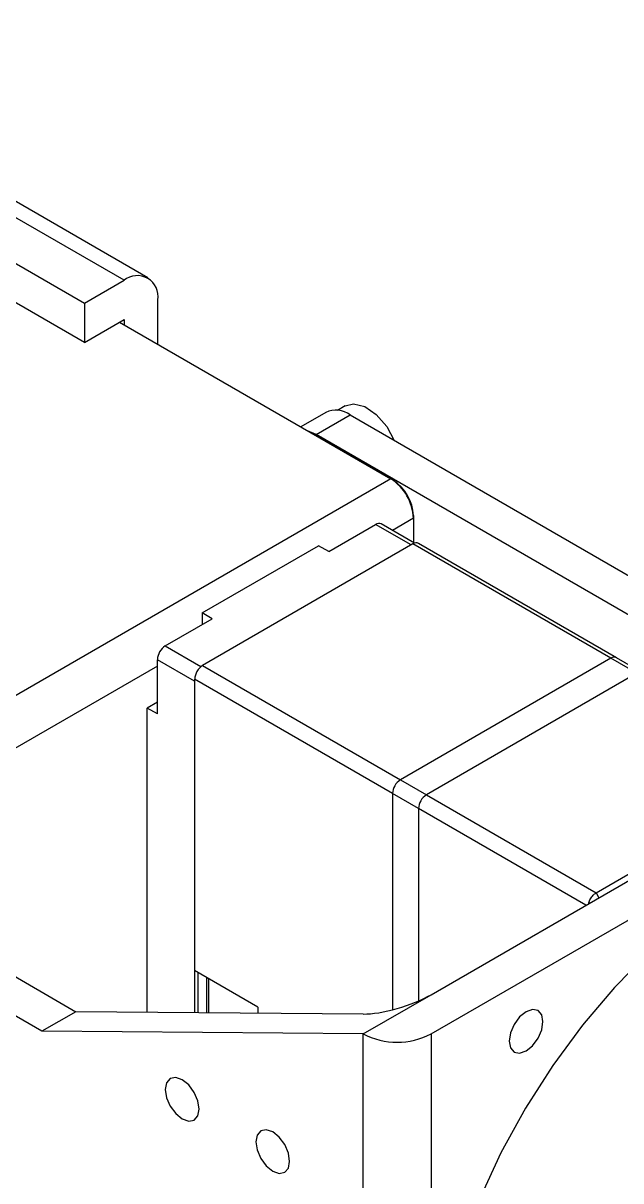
# Model space of a CAD drawing. Header units: millimetres. Extents: x 1258 to 2922, y -135 to 1239.
# Drawn here: x 1389.69 to 1408.38, y 1201.63 to 1237.8 of the extents above; entities that cross this region are included whole.
import ezdxf

# ---------------------------------------------------------------- set-up
doc = ezdxf.new("R2010")
doc.units = ezdxf.units.MM
doc.header["$LTSCALE"] = 6

msp = doc.modelspace()

# ---------------------------------------------------------------- linework, layer by layer
at = {"color": 7, "linetype": 'Continuous', "lineweight": 25}
for p, q in [((1392.847, 1229.768), (1379.058, 1237.728)), ((1393.597, 1229.842), (1379.808, 1237.802)), ((1387.932, 1231.176), (1391.609, 1229.053)), ((1391.609, 1227.828), (1387.932, 1229.951)), ((1391.609, 1229.053), (1392.847, 1229.768)), ((1391.609, 1229.053), (1391.609, 1227.828)), ((1393.907, 1227.767), (1393.907, 1229.155)), ((1391.609, 1227.828), (1392.847, 1228.543)), ((1392.705, 1228.461), (1401.191, 1223.563)), ((1392.847, 1228.543), (1392.847, 1228.38)), ((1399.763, 1225.845), (1399.52, 1225.704)), ((1399.155, 1225.638), (1398.375, 1225.188)), ((1398.857, 1224.95), (1399.918, 1225.563)), ((1399.918, 1225.563), (1411.776, 1218.717)), ((1398.857, 1224.95), (1398.584, 1225.067)), ((1410.715, 1218.105), (1398.857, 1224.95)), ((1401.191, 1223.563), (1384.715, 1214.052)), ((1401.261, 1223.522), (1401.191, 1223.563)), ((1399.246, 1221.294), (1400.713, 1222.141)), ((1401.931, 1221.556), (1400.888, 1222.158)), ((1401.898, 1222.42), (1401.898, 1222.338)), ((1401.898, 1222.338), (1401.898, 1221.575)), ((1395.286, 1219.375), (1398.928, 1221.478)), ((1401.88, 1221.533), (1395.304, 1217.736)), ((1399.246, 1221.294), (1398.928, 1221.478)), ((1408.067, 1217.961), (1401.88, 1221.533)), ((1408.242, 1217.978), (1402.055, 1221.55)), ((1394.137, 1218.345), (1395.604, 1219.192)), ((1395.604, 1219.192), (1395.286, 1219.375)), ((1395.286, 1219.375), (1395.286, 1219.008)), ((1395.056, 1217.242), (1393.89, 1217.916)), ((1393.89, 1216.222), (1393.89, 1217.916)), ((1408.067, 1217.961), (1401.491, 1214.165)), ((1408.88, 1217.491), (1408.067, 1217.961)), ((1409.055, 1217.509), (1408.242, 1217.978)), ((1395.304, 1217.736), (1401.491, 1214.165)), ((1408.88, 1217.491), (1402.304, 1213.695)), ((1402.446, 1207.45), (1419.699, 1217.41)), ((1402.446, 1206.225), (1421.82, 1217.41)), ((1401.244, 1213.736), (1395.056, 1217.308)), ((1395.056, 1217.308), (1395.056, 1208.204)), ((1395.056, 1217.242), (1395.056, 1206.889)), ((1393.89, 1216.589), (1393.572, 1216.405)), ((1393.572, 1206.902), (1393.572, 1216.405)), ((1393.89, 1216.222), (1393.572, 1216.405)), ((1401.491, 1214.165), (1402.304, 1213.695)), ((1407.608, 1210.634), (1414.184, 1214.43)), ((1379.482, 1213.766), (1391.341, 1206.92)), ((1402.057, 1213.266), (1401.244, 1213.736)), ((1401.244, 1213.736), (1401.244, 1206.981)), ((1402.304, 1213.695), (1407.608, 1210.634)), ((1390.28, 1206.308), (1378.422, 1213.153)), ((1402.057, 1213.266), (1402.057, 1207.257)), ((1397.036, 1207.061), (1395.056, 1208.204)), ((1395.166, 1206.888), (1395.166, 1208.141)), ((1395.422, 1207.993), (1395.423, 1206.886)), ((1395.493, 1207.952), (1395.493, 1206.886)), ((1400.324, 1206.225), (1402.446, 1207.45)), ((1391.341, 1206.92), (1390.28, 1206.308)), ((1400.324, 1206.846), (1391.341, 1206.92)), ((1397.036, 1207.061), (1397.036, 1206.873)), ((1400.324, 1206.225), (1390.28, 1206.308)), ((1400.324, 1183.362), (1400.324, 1206.225))]:
    msp.add_line(p, q, dxfattribs=at)
at = {"color": 8, "linetype": 'Continuous', "lineweight": 25}
for p, q in [((1401.824, 1221.5), (1400.713, 1222.141)), ((1401.898, 1222.338), (1401.237, 1221.957)), ((1394.137, 1218.345), (1395.253, 1217.701)), ((1393.89, 1217.715), (1385.422, 1212.827)), ((1407.289, 1210.246), (1402.057, 1213.266)), ((1407.608, 1210.634), (1407.696, 1210.48)), ((1402.446, 1206.225), (1402.446, 1195.064))]:
    msp.add_line(p, q, dxfattribs=at)
at = {"color": 7, "linetype": 'Continuous', "lineweight": 25, "flags": 128}
for points in [[(1399.763, 1225.845), (1400.022, 1225.91), (1400.372, 1225.823), (1400.734, 1225.575), (1401.06, 1225.2), (1401.297, 1224.766)], [(1411.431, 1210.493), (1410.318, 1209.682), (1409.229, 1208.738), (1408.178, 1207.673), (1407.18, 1206.502), (1406.249, 1205.24), (1405.395, 1203.905), (1404.632, 1202.513), (1403.969, 1201.084), (1403.414, 1199.636), (1402.976, 1198.189), (1402.661, 1196.762), (1402.471, 1195.374), (1402.41, 1194.045), (1402.48, 1192.79), (1402.677, 1191.628), (1403.001, 1190.573), (1403.447, 1189.64), (1404.009, 1188.842), (1404.679, 1188.188), (1405.259, 1187.792)], [(1405.946, 1206.612), (1405.906, 1206.824), (1405.791, 1206.956), (1405.619, 1206.989), (1405.416, 1206.919), (1405.213, 1206.755), (1405.041, 1206.523), (1404.926, 1206.258), (1404.885, 1206), (1404.926, 1205.789), (1405.041, 1205.657), (1405.213, 1205.623), (1405.416, 1205.694), (1405.619, 1205.858), (1405.791, 1206.09), (1405.906, 1206.355), (1405.946, 1206.612)], [(1394.668, 1203.571), (1394.871, 1203.5), (1395.043, 1203.534), (1395.158, 1203.666), (1395.198, 1203.877), (1395.158, 1204.135), (1395.043, 1204.4), (1394.871, 1204.632), (1394.668, 1204.795), (1394.465, 1204.866), (1394.293, 1204.833), (1394.178, 1204.7), (1394.137, 1204.489), (1394.178, 1204.232), (1394.293, 1203.967), (1394.465, 1203.734), (1394.668, 1203.571)], [(1397.496, 1201.938), (1397.699, 1201.867), (1397.871, 1201.901), (1397.986, 1202.033), (1398.026, 1202.244), (1397.986, 1202.502), (1397.871, 1202.767), (1397.699, 1202.999), (1397.496, 1203.163), (1397.293, 1203.233), (1397.121, 1203.2), (1397.006, 1203.067), (1396.966, 1202.856), (1397.006, 1202.599), (1397.121, 1202.334), (1397.293, 1202.102), (1397.496, 1201.938)]]:
    msp.add_lwpolyline(points, dxfattribs=at)
at = {"color": 7, "linetype": 'Continuous', "lineweight": 25}
for centre, radius, start, end in [((1393.261, 1229.26), 0.655, 350.786, 129.2033), ((1399.476, 1224.987), 0.726, 52.4853, 116.2043), ((1400.363, 1222.268), 1.537, 2.6055, 57.3945), ((1400.516, 1222.357), 1.383, 2.6055, 57.3945), ((1400.816, 1221.998), 0.176, 65.6929, 125.6176), ((1401.983, 1221.389), 0.176, 65.6929, 125.6176), ((1394.427, 1217.891), 0.538, 122.6055, 177.3945), ((1408.17, 1217.818), 0.176, 65.6929, 125.6176), ((1395.594, 1217.283), 0.538, 122.6055, 177.3945), ((1401.781, 1213.711), 0.538, 122.6055, 177.3945), ((1402.594, 1213.242), 0.538, 122.6055, 177.3945), ((1401.385, 1208.272), 2.306, 242.6097, 297.3903)]:
    msp.add_arc(centre, radius, start, end, dxfattribs=at)
msp.add_ellipse((1401.385, 1207.458), major_axis=(1.495, 0.462), ratio=0.269113, start_param=3.844063, end_param=5.41486, dxfattribs=at)
msp.add_open_spline([(1407.374, 1210.295), (1407.376, 1210.305), (1407.382, 1210.355), (1407.43, 1210.451), (1407.51, 1210.564), (1407.575, 1210.611), (1407.608, 1210.634)], degree=3, knots=[0, 0, 0, 0, 0.077804, 0.385203, 0.692601, 1, 1, 1, 1], dxfattribs=at)

doc.saveas('drawing.dxf')
